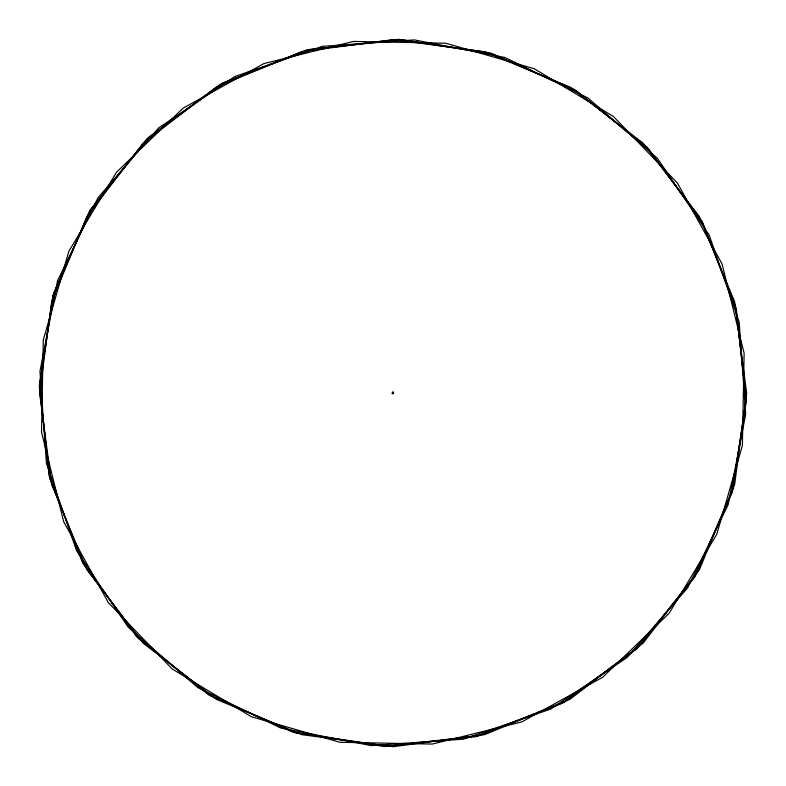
<?xml version="1.0" encoding="UTF-8"?>
<svg xmlns="http://www.w3.org/2000/svg" width="786" height="786" viewBox="0 0 786 786"><rect width="100%" height="100%" fill="white"/><g stroke="black" fill="none" stroke-linecap="round" stroke-linejoin="round"><path stroke-width="1.18" d="M393.472 392.764L392.636 392.45L392.312 393.452M393.472 393.118L392.322 393.255M43.299 339.857L41.511 432.123L63.676 521.707L108.272 602.508L172.252 669.014L251.274 716.685L339.935 742.289L432.202 744.067L521.796 721.912L602.587 677.316L669.092 613.335L716.773 534.313L742.367 445.652L744.145 353.376L721.99 263.791L677.394 183L613.414 116.495L534.392 68.814L445.731 43.21L353.464 41.432L263.87 63.597L183.079 108.193L116.574 172.173L68.893 251.196L43.299 339.857M51.68 301.686L39.634 393.187L51.68 484.677L86.991 569.938L143.18 643.154L216.396 699.334L301.657 734.655L393.147 746.7L484.648 734.655L569.909 699.334L643.125 643.154L699.304 569.938L734.625 484.677L746.671 393.187L734.625 301.686L699.304 216.425L643.125 143.209L569.909 87.03L484.648 51.709L393.147 39.664L301.657 51.709L216.396 87.03L143.18 143.209L86.991 216.425L51.68 301.686M52.878 295.683L39.329 386.967L49.872 478.645L83.788 564.476L138.758 638.605L211.041 695.983L295.713 732.69L386.997 746.238L478.684 735.696L564.515 701.78L638.645 646.809L696.013 574.527L732.729 489.855L746.268 398.571L735.725 306.894L701.819 221.062L646.849 146.933L574.566 89.555L489.894 52.849L398.61 39.3L306.923 49.842L221.092 83.758L146.962 138.729L89.594 211.012L52.878 295.683M53.635 293.502L39.408 384.688L49.263 476.444L82.53 562.53L136.951 637.063L208.801 694.971L293.198 732.316L384.383 746.543L476.139 736.688L562.226 703.411L636.758 648.99L694.667 577.14L732.012 492.743L746.238 401.567L736.374 309.802L703.106 223.725L648.686 149.193L576.836 91.274L492.439 53.939L401.253 39.713L309.497 49.567L223.421 82.844L148.878 137.255L90.97 209.115L53.635 293.502M57.535 280.7L39.958 371.297L46.423 463.357L76.497 550.603L128.128 627.09L197.797 687.612L280.759 728.042L371.356 745.619L463.416 739.154L550.662 709.08L627.159 657.45L687.681 587.781L728.101 504.818L745.688 414.222L739.213 322.162L709.139 234.916L657.509 158.418L587.84 97.896L504.877 57.476L414.281 39.89L322.231 46.364L234.975 76.439L158.487 128.069L97.965 197.738L57.535 280.7M393.521 392.185L392.381 392.185L392.381 393.727L393.521 393.727L393.521 392.185"/></g></svg>
